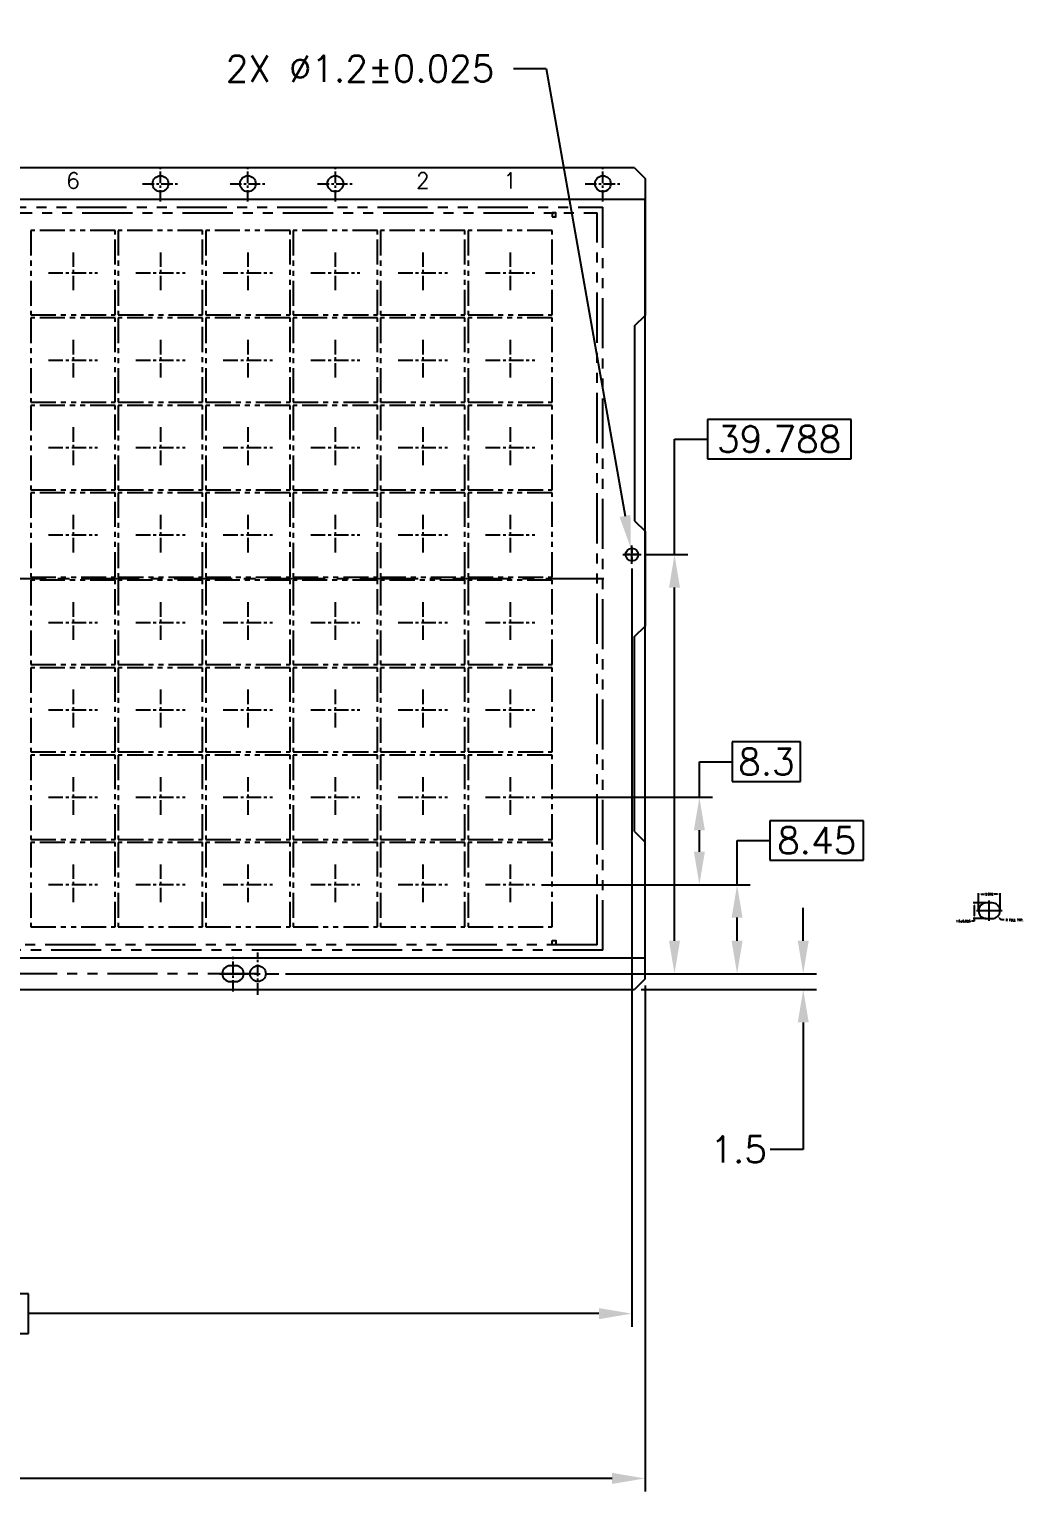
# Model space of a CAD drawing. Header units: millimetres. Extents: x 57 to 1212, y -970 to 358.
# Drawn here: x 416.4 to 510.7, y -66.4 to 72.8 of the extents above; entities that cross this region are included whole.
import ezdxf

# ---------------------------------------------------------------- set-up
doc = ezdxf.new("R2010")
doc.units = ezdxf.units.MM
doc.header["$LTSCALE"] = 0.3
doc.linetypes.add('CENTER', pattern=[14.705263, 9.190789, -1.838158, 1.838158, -1.838158])
doc.linetypes.add('PHANTOM2', pattern=[31.75, 15.875, -3.175, 3.175, -3.175, 3.175, -3.175])
for name, color, linetype in [('CENTER', 2, 'CENTER'), ('DIM', 3, 'Continuous'), ('PHANTOM', 4, 'PHANTOM2'), ('PKG', 4, 'PHANTOM2')]:
    doc.layers.add(name, color=color, linetype=linetype)
doc.layers.add('MOLD', color=1, linetype='PHANTOM2', plot=False)
doc.layers.add('TAPE', color=40, linetype='Continuous', plot=False)
doc.styles.get("Standard").update_dxf_attribs({"font": 'simplex.shx'})
doc.dimstyles.new('ASECL', dxfattribs={"dimscale": 0, "dimtxt": 2, "dimasz": 2.5, "dimexe": 1, "dimexo": 0.5, "dimgap": 0.5, "dimtad": 0, "dimtih": 1, "dimtoh": 1, "dimdec": 3, "dimzin": 9, "dimdsep": 46, "dimtxsty": 'Standard', "dimcen": 0.7, "dimclrd": 256, "dimclre": 256, "dimclrt": 2, "dimadec": 0, "dimazin": 3, "dimtfac": 1, "dimtdec": 3, "dimtofl": 0, "dimtmove": 0, "dimatfit": 3, "dimfxl": 0, "dimtolj": 1, "dimtzin": 0, "dimlwd": -1, "dimlwe": -1, "dimarcsym": 0})

# ---------------------------------------------------------------- blocks, each defined once
blk = doc.blocks.new('*D23')
at = {"layer": 'DEFPOINTS', "color": 0}
for p in [(506.47, -9.27), (506.47, -10.85), (508.51, -10.85)]:
    blk.add_point(p, dxfattribs=at)
at = {"layer": 'DIM'}
for p, q in [((506.47, -10.8), (506.47, -9.17)), ((506.72, -9.27), (507.04, -9.27)), ((508.26, -9.27), (507.94, -9.27)), ((508.51, -10.8), (508.51, -9.17))]:
    blk.add_line(p, q, dxfattribs=at)
for points in [[(506.72, -9.23), (506.72, -9.31), (506.47, -9.27)], [(508.26, -9.23), (508.26, -9.31), (508.51, -9.27)]]:
    blk.add_solid(points, dxfattribs=at)
at = {"layer": 'DIM', "color": 2, "insert": (507.49, -9.27), "char_height": 0.2, "attachment_point": 5}
blk.add_mtext('\\A1;2.032', dxfattribs=at)
blk = doc.blocks.new('*D24')
at = {"layer": 'DEFPOINTS', "color": 0}
for p in [(507.22, -10.1), (506.06, -11.6), (507.22, -11.6)]:
    blk.add_point(p, dxfattribs=at)
at = {"layer": 'DIM'}
for p, q in [((507.17, -10.1), (505.96, -10.1)), ((506.06, -10.35), (506.06, -11.35)), ((506.06, -11.85), (505.81, -11.85)), ((507.17, -11.6), (505.96, -11.6)), ((506.06, -11.6), (506.06, -11.85))]:
    blk.add_line(p, q, dxfattribs=at)
for points in [[(506.02, -10.35), (506.1, -10.35), (506.06, -10.1)], [(506.02, -11.35), (506.1, -11.35), (506.06, -11.6)]]:
    blk.add_solid(points, dxfattribs=at)
at = {"layer": 'DIM', "color": 2, "insert": (505.01, -11.85), "char_height": 0.2, "attachment_point": 5}
blk.add_mtext('\\A1;1.5%%P0.025', dxfattribs=at)
blk = doc.blocks.new('*D31')
at = {"layer": 'DEFPOINTS', "color": 0, "linetype": 'ByBlock', "ltscale": 0.05}
for p in [(464.35, -8.38), (483.55, -8.38), (440.06, -16.83)]:
    blk.add_point(p, dxfattribs=at)
at = {"layer": 'DIM', "linetype": 'ByBlock', "ltscale": 0.05}
for p, q in [((495.54, -2.31), (486.67, -2.31)), ((486.67, -2.31), (486.67, -6.06)), ((495.54, -6.06), (495.54, -2.31)), ((483.55, -8.38), (483.55, -4.18)), ((483.55, -4.18), (486.67, -4.18)), ((486.67, -6.06), (495.54, -6.06)), ((464.97, -8.38), (484.8, -8.38)), ((483.55, -13.71), (483.55, -11.51)), ((440.69, -16.83), (484.8, -16.83))]:
    blk.add_line(p, q, dxfattribs=at)
for points in [[(483.03, -11.51), (484.07, -11.51), (483.55, -8.38)], [(483.03, -13.71), (484.07, -13.71), (483.55, -16.83)]]:
    blk.add_solid(points, dxfattribs=at)
at = {"layer": 'DIM', "color": 2, "linetype": 'ByBlock', "ltscale": 0.05, "insert": (491.11, -4.18), "char_height": 2.5, "attachment_point": 5}
blk.add_mtext('\\A1;8.45', dxfattribs=at)
blk = doc.blocks.new('*D32')
at = {"layer": 'DEFPOINTS', "color": 0, "linetype": 'ByBlock', "ltscale": 0.05}
for p in [(464.35, -0.08), (464.35, -8.38), (479.97, -8.38)]:
    blk.add_point(p, dxfattribs=at)
at = {"layer": 'DIM', "linetype": 'ByBlock', "ltscale": 0.05}
for p, q in [((489.58, 5.17), (483.09, 5.17)), ((483.09, 5.17), (483.09, 1.42)), ((489.58, 1.42), (489.58, 5.17)), ((479.97, -0.08), (479.97, 3.29)), ((479.97, 3.29), (483.09, 3.29)), ((483.09, 1.42), (489.58, 1.42)), ((464.97, -0.08), (481.22, -0.08)), ((479.97, -5.26), (479.97, -3.21)), ((464.97, -8.38), (481.22, -8.38))]:
    blk.add_line(p, q, dxfattribs=at)
for points in [[(479.45, -3.21), (480.49, -3.21), (479.97, -0.08)], [(479.45, -5.26), (480.49, -5.26), (479.97, -8.38)]]:
    blk.add_solid(points, dxfattribs=at)
at = {"layer": 'DIM', "color": 2, "linetype": 'ByBlock', "ltscale": 0.05, "insert": (486.34, 3.29), "char_height": 2.5, "attachment_point": 5}
blk.add_mtext('\\A1;8.3', dxfattribs=at)
blk = doc.blocks.new('*D37')
at = {"layer": 'DEFPOINTS', "color": 0, "ltscale": 0.1}
for p in [(216.81, -17.33), (474.81, -17.33), (474.81, -64.75)]:
    blk.add_point(p, dxfattribs=at)
at = {"layer": 'DIM', "ltscale": 0.1}
for p, q in [((216.81, -17.96), (216.81, -66)), ((474.81, -17.96), (474.81, -66)), ((219.94, -64.75), (337.99, -64.75)), ((471.69, -64.75), (353.64, -64.75))]:
    blk.add_line(p, q, dxfattribs=at)
for points in [[(219.94, -64.22), (219.94, -65.27), (216.81, -64.75)], [(471.69, -64.22), (471.69, -65.27), (474.81, -64.75)]]:
    blk.add_solid(points, dxfattribs=at)
at = {"layer": 'DIM', "color": 2, "ltscale": 0.1, "insert": (345.81, -64.75), "char_height": 2.5, "attachment_point": 5}
blk.add_mtext('\\A1;258%%P0.1', dxfattribs=at)
blk = doc.blocks.new('*D39')
at = {"layer": 'DEFPOINTS', "color": 0, "ltscale": 0.1}
for p in [(473.56, 22.27), (345.81, -18.53), (345.81, -49.1)]:
    blk.add_point(p, dxfattribs=at)
at = {"layer": 'DIM', "ltscale": 0.1}
for p, q in [((473.56, 21.64), (473.56, -50.35)), ((345.81, -19.16), (345.81, -50.35)), ((416.27, -47.23), (403.11, -47.23)), ((403.11, -47.23), (403.11, -50.98)), ((416.27, -50.98), (416.27, -47.23)), ((348.94, -49.1), (403.11, -49.1)), ((470.44, -49.1), (416.27, -49.1)), ((403.11, -50.98), (416.27, -50.98))]:
    blk.add_line(p, q, dxfattribs=at)
for points in [[(348.94, -48.58), (348.94, -49.63), (345.81, -49.1)], [(470.44, -48.58), (470.44, -49.63), (473.56, -49.1)]]:
    blk.add_solid(points, dxfattribs=at)
at = {"layer": 'DIM', "color": 2, "ltscale": 0.1, "insert": (409.69, -49.1), "char_height": 2.5, "attachment_point": 5}
blk.add_mtext('\\A1;127.75', dxfattribs=at)
blk = doc.blocks.new('*D41')
at = {"layer": 'DEFPOINTS', "color": 0, "linetype": 'ByBlock', "ltscale": 0.05}
for p in [(474.25, 22.96), (440.06, -16.83), (477.61, -16.83)]:
    blk.add_point(p, dxfattribs=at)
at = {"layer": 'DIM', "linetype": 'ByBlock', "ltscale": 0.05}
for p, q in [((494.37, 35.79), (480.74, 35.79)), ((480.74, 35.79), (480.74, 32.04)), ((494.37, 32.04), (494.37, 35.79)), ((477.61, 22.96), (477.61, 33.92)), ((477.61, 33.92), (480.74, 33.92)), ((480.74, 32.04), (494.37, 32.04)), ((474.87, 22.96), (478.86, 22.96)), ((477.61, -13.71), (477.61, 19.83)), ((440.69, -16.83), (478.86, -16.83))]:
    blk.add_line(p, q, dxfattribs=at)
for points in [[(477.09, 19.83), (478.13, 19.83), (477.61, 22.96)], [(477.09, -13.71), (478.13, -13.71), (477.61, -16.83)]]:
    blk.add_solid(points, dxfattribs=at)
at = {"layer": 'DIM', "color": 2, "linetype": 'ByBlock', "ltscale": 0.05, "insert": (487.55, 33.92), "char_height": 2.5, "attachment_point": 5}
blk.add_mtext('\\A1;39.788', dxfattribs=at)
blk = doc.blocks.new('*D42')
at = {"layer": 'DEFPOINTS', "color": 0, "ltscale": 0.1}
for p in [(473.46, 23.55), (473.67, 22.37)]:
    blk.add_point(p, dxfattribs=at)
at = {"layer": 'DIM', "ltscale": 0.1}
for p, q in [((462.31, 69.1), (465.43, 69.1)), ((465.43, 69.1), (472.92, 26.62)), ((473.56, 22.08), (473.56, 23.83)), ((472.69, 22.96), (474.44, 22.96))]:
    blk.add_line(p, q, dxfattribs=at)
blk.add_solid([(473.43, 26.72), (472.4, 26.53), (473.46, 23.55)], dxfattribs=at)
at = {"layer": 'DIM', "color": 2, "ltscale": 0.1, "insert": (447.76, 69.1), "char_height": 2.5, "attachment_point": 5}
blk.add_mtext('\\A1;2X ∅1.2%%P0.025', dxfattribs=at)
blk = doc.blocks.new('*D46')
at = {"layer": 'DEFPOINTS', "color": 0, "ltscale": 0.1}
for p in [(440.06, -16.83), (473.81, -18.33), (489.83, -18.33)]:
    blk.add_point(p, dxfattribs=at)
at = {"layer": 'DIM', "ltscale": 0.1}
for p, q in [((489.83, -13.71), (489.83, -10.58)), ((440.69, -16.83), (491.08, -16.83)), ((474.44, -18.33), (491.08, -18.33)), ((489.83, -21.46), (489.83, -33.52)), ((489.83, -33.52), (486.7, -33.52))]:
    blk.add_line(p, q, dxfattribs=at)
for points in [[(489.31, -13.71), (490.35, -13.71), (489.83, -16.83)], [(489.31, -21.46), (490.35, -21.46), (489.83, -18.33)]]:
    blk.add_solid(points, dxfattribs=at)
at = {"layer": 'DIM', "color": 2, "ltscale": 0.1, "insert": (483.7, -33.52), "char_height": 2.5, "attachment_point": 5}
blk.add_mtext('\\A1;1.5', dxfattribs=at)
blk = doc.blocks.new('8X8')
at = {"layer": 'CENTER', "ltscale": 0.5}
for p, q in [((225.41, 153.68), (225.41, 149.83)), ((223.08, 151.76), (227.75, 151.76))]:
    blk.add_line(p, q, dxfattribs=at)
at = {"layer": 'PKG', "ltscale": 0.5}
blk.add_lwpolyline([(221.41, 147.76), (229.41, 147.76), (229.41, 155.76), (221.41, 155.76)], close=True, dxfattribs=at)
blk = doc.blocks.new('*D22')
at = {"layer": 'DEFPOINTS', "color": 0, "ltscale": 0.05}
for p in [(507.76, -10.85), (508.29, -11.38)]:
    blk.add_point(p, dxfattribs=at)
at = {"layer": 'DIM', "ltscale": 0.05}
for p, q in [((508.65, -11.73), (508.47, -11.56)), ((508.9, -11.73), (508.65, -11.73))]:
    blk.add_line(p, q, dxfattribs=at)
blk.add_solid([(508.5, -11.53), (508.44, -11.59), (508.29, -11.38)], dxfattribs=at)
at = {"layer": 'DIM', "color": 2, "ltscale": 0.05, "insert": (509.87, -11.73), "char_height": 0.2, "attachment_point": 5}
blk.add_mtext('\\A1;R FULL TYP.', dxfattribs=at)

msp = doc.modelspace()

# ---------------------------------------------------------------- linework, layer by layer
at = {"ltscale": 0.5}
for p, q in [((473.8136, 59.6683), (217.8136, 59.6683)), ((474.8136, -17.3317), (473.8136, -18.3317)), ((217.8136, -18.3317), (473.8136, -18.3317))]:
    msp.add_line(p, q, dxfattribs=at)
at = {"ltscale": 0.05}
for p, q in [((473.8136, 59.6683), (474.8136, 58.6683)), ((473.8136, 59.6683), (474.8136, 58.6683)), ((474.8136, 58.6683), (474.8136, 45.6683)), ((473.8136, 44.6683), (474.8136, 45.6683)), ((473.8136, 44.6683), (473.8136, 26.1683)), ((473.8136, 26.1683), (474.8136, 25.1683)), ((474.8136, 25.1683), (474.8136, 16.1683)), ((473.8136, 15.1683), (474.8136, 16.1683)), ((473.8136, -3.3317), (473.8136, 15.1683)), ((473.8136, -3.3317), (474.8136, -4.3317)), ((474.8136, -17.3317), (474.8136, -4.3317))]:
    msp.add_line(p, q, dxfattribs=at)
at = {"ltscale": 0.5}
for points in [[(465.9886, 55.0183), (466.3386, 55.0183), (466.3386, 55.4183), (465.9886, 55.4183)], [(465.9886, -13.6817), (466.3386, -13.6817), (466.3386, -14.0817), (465.9886, -14.0817)]]:
    msp.add_lwpolyline(points, close=True, dxfattribs=at)
at = {"ltscale": 0.05}
for points in [[(507.7565, -10.1046), (507.2245, -10.1046, 1), (507.2245, -11.6046), (507.7565, -11.6046, 1)], [(435.9676, -16.0817), (435.4356, -16.0817, 1), (435.4356, -17.5817), (435.9676, -17.5817, 1)]]:
    msp.add_lwpolyline(points, format="xyb", close=True, dxfattribs=at)
for centre in [(428.8136, 58.1683), (437.1136, 58.1683), (445.4136, 58.1683), (470.8136, 58.1683), (438.0636, -16.8317)]:
    msp.add_circle(centre, 0.75)
msp.add_circle((473.5636, 22.9563), 0.6, dxfattribs=at)
at = {"layer": 'CENTER', "ltscale": 0.4}
for p, q in [((428.8136, 56.4683), (428.8136, 59.8683)), ((428.8136, 56.4683), (428.8136, 59.8683)), ((437.1136, 56.4683), (437.1136, 59.8683)), ((437.1136, 56.4683), (437.1136, 59.8683)), ((445.4136, 56.4683), (445.4136, 59.8683)), ((445.4136, 56.4683), (445.4136, 59.8683)), ((470.8136, 56.4683), (470.8136, 59.8683)), ((470.8136, 56.4683), (470.8136, 59.8683)), ((427.1136, 58.1683), (430.5136, 58.1683)), ((435.4136, 58.1683), (438.8136, 58.1683)), ((443.7136, 58.1683), (447.1136, 58.1683)), ((469.1136, 58.1683), (472.5136, 58.1683)), ((435.7016, -18.5317), (435.7016, -15.1317)), ((438.0636, -18.8317), (438.0636, -14.8317))]:
    msp.add_line(p, q, dxfattribs=at)
at = {"layer": 'CENTER', "ltscale": 0.2}
for p, q in [((474.25, 22.9563), (472.8772, 22.9563)), ((473.0619, 22.9563), (474.0652, 22.9563)), ((473.5636, 23.6428), (473.5636, 22.2699))]:
    msp.add_line(p, q, dxfattribs=at)
at = {"layer": 'CENTER', "ltscale": 2}
for p, q in [((470.9125, 20.6683), (220.7147, 20.6683)), ((508.7097, -10.8546), (506.2712, -10.8546)), ((507.4905, -11.8159), (507.4905, -9.8934))]:
    msp.add_line(p, q, dxfattribs=at)
at = {"layer": 'CENTER'}
msp.add_line((434.4175, -16.8317), (440.0636, -16.8317), dxfattribs=at)
at = {"layer": 'MOLD'}
for p, q in [((220.8136, 55.9433), (470.8136, 55.9433)), ((470.8136, -14.6067), (470.8136, 55.9433)), ((221.3636, 55.4183), (470.2636, 55.4183)), ((470.2636, -14.0817), (470.2636, 55.4183)), ((470.8136, -14.6067), (220.8136, -14.6067)), ((470.2636, -14.0817), (221.3636, -14.0817))]:
    msp.add_line(p, q, dxfattribs=at)
at = {"layer": 'PHANTOM'}
msp.add_line((438.0636, -16.8317), (251.2016, -16.8317), dxfattribs=at)
at = {"layer": 'TAPE', "ltscale": 0.05}
msp.add_lwpolyline([(216.8136, -15.3317), (474.8136, -15.3317), (474.8136, 56.6683), (216.8136, 56.6683)], close=True, dxfattribs=at)

# ---------------------------------------------------------------- block references
at = {"layer": 'DIM'}
for p in [(195.1, -102.0376), (203.4, -102.0376), (211.7, -102.0376), (220, -102.0376), (228.3, -102.0376), (236.6, -102.0376), (195.1, -110.3376), (203.4, -110.3376), (211.7, -110.3376), (220, -110.3376), (228.3, -110.3376), (236.6, -110.3376), (195.1, -118.6376), (203.4, -118.6376), (211.7, -118.6376), (220, -118.6376), (228.3, -118.6376), (236.6, -118.6376), (195.1, -126.9376), (203.4, -126.9376), (211.7, -126.9376), (220, -126.9376), (228.3, -126.9376), (236.6, -126.9376), (195.1, -135.2376), (203.4, -135.2376), (211.7, -135.2376), (220, -135.2376), (228.3, -135.2376), (236.6, -135.2376), (195.1, -143.5376), (203.4, -143.5376), (211.7, -143.5376), (220, -143.5376), (228.3, -143.5376), (236.6, -143.5376), (195.1, -151.8376), (203.4, -151.8376), (211.7, -151.8376), (220, -151.8376), (228.3, -151.8376), (236.6, -151.8376), (195.1, -160.1376), (203.4, -160.1376), (211.7, -160.1376), (220, -160.1376), (228.3, -160.1376), (236.6, -160.1376)]:
    msp.add_blockref('8X8', p, dxfattribs=at)

# ---------------------------------------------------------------- texts
at = {"layer": 'DIM', "color": 2, "char_height": 1.5, "width": 1.528822, "attachment_point": 5}
for s, insert in [('6', (420.5136, 58.4683)), ('2', (453.7136, 58.4683)), ('1', (462.0136, 58.4683))]:
    msp.add_mtext(s, dxfattribs=dict(at, insert=insert))

# ---------------------------------------------------------------- dimensions: what is measured, and where the dimension line sits
at = {"layer": 'DIM', "ltscale": 0.1}
dim = msp.add_diameter_dim_2p(p1=(473.6677, 22.3654), p2=(473.4595, 23.5472), text='2X <>%%P0.025', dimstyle='ASECL', override={"dimscale": 1.25}, dxfattribs=at)
dim.commit()
dim.dimension.update_dxf_attribs({"geometry": '*D42', "text_midpoint": (447.7556, 69.0983), "dimtype": 163})
at = {"layer": 'DIM', "linetype": 'ByBlock', "ltscale": 0.05}
for base, p1, p2, picture, middle in [((477.6124, -16.8317), (474.25, 22.9563), (440.0636, -16.8317), '*D41', (487.5528, 33.9185)), ((479.9661, -8.3817), (464.349, -0.0817), (464.349, -8.3817), '*D32', (486.3351, 3.2933)), ((483.5494, -8.3817), (440.0636, -16.8317), (464.349, -8.3817), '*D31', (491.109, -4.1817))]:
    dim = msp.add_linear_dim(base=base, p1=p1, p2=p2, angle=90, dimstyle='ASECL', override={"dimscale": 1.25, "dimgap": -0.5}, dxfattribs=at)
    dim.commit()
    dim.dimension.update_dxf_attribs({"geometry": picture, "text_midpoint": middle, "dimtype": 160})
at = {"layer": 'DIM', "ltscale": 0.1}
dim = msp.add_linear_dim(base=(345.8136, -49.1047), p1=(473.5636, 22.2699), p2=(345.8136, -18.5317), dimstyle='ASECL', override={"dimscale": 1.25, "dimgap": -0.5, "dimtol": 0, "dimlim": 0}, dxfattribs=at)
dim.commit()
dim.dimension.update_dxf_attribs({"geometry": '*D39', "text_midpoint": (409.6886, -49.1047)})
at = {"layer": 'DIM'}
dim = msp.add_linear_dim(base=(506.4745, -9.2691), p1=(508.5065, -10.8546), p2=(506.4745, -10.8546), dimstyle='ASECL', override={"dimscale": 0.1}, dxfattribs=at)
dim.commit()
dim.dimension.update_dxf_attribs({"geometry": '*D23', "text_midpoint": (507.4905, -9.2691), "dimtype": 160})
at = {"layer": 'DIM', "ltscale": 0.1}
dim = msp.add_linear_dim(base=(489.828, -18.3317), p1=(440.0636, -16.8317), p2=(473.8136, -18.3317), angle=90, dimstyle='ASECL', override={"dimscale": 1.25}, dxfattribs=at)
dim.commit()
dim.dimension.update_dxf_attribs({"geometry": '*D46', "text_midpoint": (483.697, -33.5172), "dimtype": 160})
at = {"layer": 'DIM'}
dim = msp.add_linear_dim(base=(506.0573, -11.6046), p1=(507.2245, -10.1046), p2=(507.2245, -11.6046), angle=90, text='<>%%P0.025', dimstyle='ASECL', override={"dimscale": 0.1}, dxfattribs=at)
dim.commit()
dim.dimension.update_dxf_attribs({"geometry": '*D24', "text_midpoint": (505.0144, -11.8546), "dimtype": 160})
at = {"layer": 'DIM', "ltscale": 0.05}
dim = msp.add_radius_dim(center=(507.7565, -10.8546), mpoint=(508.2914, -11.3803), text='R FULL TYP.', dimstyle='ASECL', override={"dimscale": 0.1, "dimcen": 0}, dxfattribs=at)
dim.commit()
dim.dimension.update_dxf_attribs({"geometry": '*D22', "text_midpoint": (509.8719, -11.7308)})
at = {"layer": 'DIM', "ltscale": 0.1}
dim = msp.add_linear_dim(base=(474.8136, -64.7451), p1=(216.8136, -17.3317), p2=(474.8136, -17.3317), text='<>%%P0.1', dimstyle='ASECL', override={"dimscale": 1.25}, dxfattribs=at)
dim.commit()
dim.dimension.update_dxf_attribs({"geometry": '*D37', "text_midpoint": (345.8136, -64.7451)})

doc.saveas('drawing.dxf')
